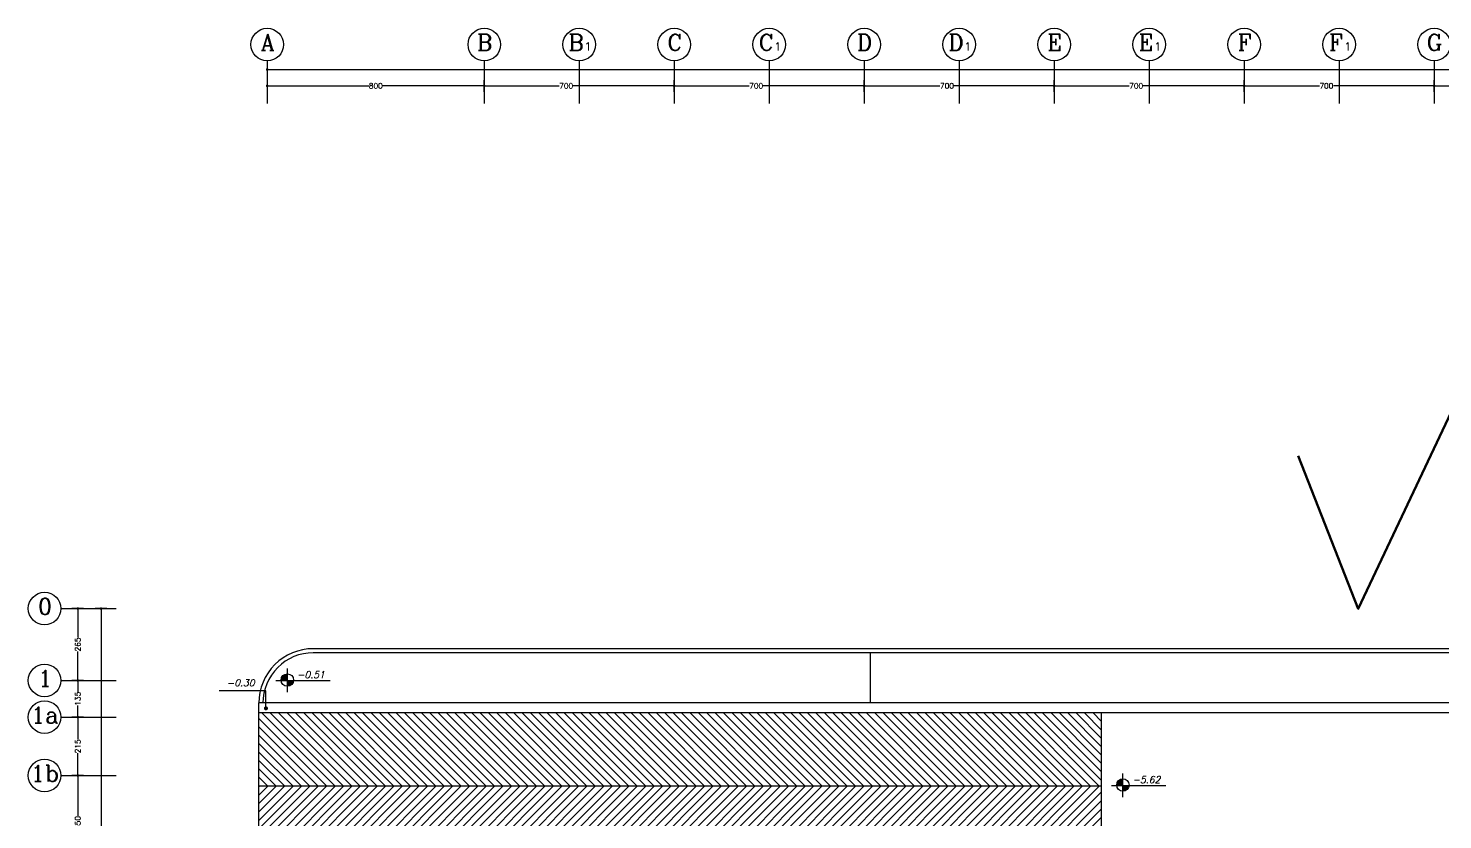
# Model space of a CAD drawing. Header units: inches. Extents: x 567115 to 582893, y 124948 to 133566.
# Drawn here: x 567221 to 572433, y 130651 to 133566 of the extents above; entities that cross this region are included whole.
import ezdxf
from ezdxf import colors
from ezdxf.entities.mleader import LeaderData, LeaderLine
from ezdxf.enums import TextEntityAlignment as Align
from ezdxf.math import Vec2, Vec3

# ---------------------------------------------------------------- set-up
doc = ezdxf.new("R2010")
doc.units = ezdxf.units.IN
doc.header["$MEASUREMENT"] = 0
doc.header["$PDMODE"] = 66
doc.linetypes.add('DASHED2', pattern=[0.375, 0.25, -0.125])
for name, color, linetype in [('1', 15, 'Continuous'), ('2', 1, 'Continuous'), ('axx', 8, 'DASHED2'), ('COD', 1, 'Continuous'), ('DIM', 15, 'Continuous'), ('jadval', 11, 'Continuous')]:
    doc.layers.add(name, color=color, linetype=linetype)
doc.styles.add('ITALICT', font='italict', dxfattribs={"height": 22.5})
doc.styles.add('ROMANS', font='romans.shx')
doc.styles.add('style1', font='romanc.shx', dxfattribs={"oblique": 5, "height": 25})
doc.dimstyles.new('DIM 1-100', dxfattribs={"dimtxt": 20, "dimasz": 1, "dimexe": 1, "dimexo": 0.08, "dimgap": 0.09, "dimtad": 0, "dimdec": 0, "dimzin": 0, "dimdsep": 46, "dimtxsty": 'ROMANS', "dimblk": 'KHAT', "dimcen": 0.09, "dimse1": 1, "dimse2": 1, "dimclrd": 15, "dimclre": 15, "dimclrt": 6, "dimadec": 0, "dimazin": 0, "dimtfac": 1, "dimtdec": 0, "dimtix": 1, "dimtmove": 2, "dimatfit": 3, "dimfxl": 0, "dimtolj": 1, "dimtzin": 0, "dimarcsym": 0})

# ---------------------------------------------------------------- blocks, each defined once
blk = doc.blocks.new('_Dot')
at = {"color": 0, "linetype": 'ByBlock', "lineweight": -2}
blk.add_line((-0.5, 0), (-1, 0), dxfattribs=at)
at = {"color": 0, "linetype": 'ByBlock', "const_width": 0.5}
blk.add_lwpolyline([(-0.25, 0, 1), (0.25, 0, 1)], format="xyb", close=True, dxfattribs=at)
blk = doc.blocks.new('KHAT')
at = {"layer": 'DIM', "ltscale": 0.5}
blk.add_line((0, -21.5), (0, 21.5), dxfattribs=at)
at = {"layer": 'DIM', "ltscale": 0.5, "const_width": 4.75}
blk.add_lwpolyline([(-2.4, 0, 1), (2.4, 0, 1)], format="xyb", close=True, dxfattribs=at)
blk = doc.blocks.new('*D267')
at = {"layer": 'axx', "color": 15, "linetype": 'Continuous', "lineweight": -2, "transparency": 16777216}
for p, q in [((568902.7, 133354.3), (569177.5, 133354.3)), ((569600.7, 133354.3), (569229.2, 133354.3))]:
    blk.add_line(p, q, dxfattribs=at)
at = {"layer": 'Defpoints', "color": 0, "linetype": 'Continuous', "lineweight": 5, "transparency": 16777216}
for p in [(568901.7, 133354.3), (568901.7, 133354.3), (569601.7, 133354.3)]:
    blk.add_point(p, dxfattribs=at)
at = {"layer": 'axx', "color": 15, "linetype": 'Continuous', "lineweight": -2, "transparency": 16777216, "rotation": 180}
blk.add_blockref('KHAT', (568901.7, 133354.3), dxfattribs=at)
at = {"layer": 'axx', "color": 15, "linetype": 'Continuous', "lineweight": -2, "transparency": 16777216}
blk.add_blockref('KHAT', (569601.7, 133354.3), dxfattribs=at)
at = {"layer": 'axx', "color": 6, "linetype": 'Continuous', "transparency": 16777216, "insert": (569203.4, 133354.3), "char_height": 20, "attachment_point": 5, "style": 'ROMANS'}
blk.add_mtext('\\A1;700', dxfattribs=at)
blk = doc.blocks.new('*D268')
at = {"layer": 'axx', "color": 15, "linetype": 'Continuous', "lineweight": -2, "transparency": 16777216}
for p, q in [((569602.7, 133354.3), (569878, 133354.3)), ((570300.7, 133354.3), (569929.6, 133354.3))]:
    blk.add_line(p, q, dxfattribs=at)
at = {"layer": 'Defpoints', "color": 0, "linetype": 'Continuous', "lineweight": 5, "transparency": 16777216}
for p in [(570301.7, 133354.3), (569601.7, 133273.9), (570301.7, 133273.9)]:
    blk.add_point(p, dxfattribs=at)
at = {"layer": 'axx', "color": 15, "linetype": 'Continuous', "lineweight": -2, "transparency": 16777216, "rotation": 180}
blk.add_blockref('KHAT', (569601.7, 133354.3), dxfattribs=at)
at = {"layer": 'axx', "color": 15, "linetype": 'Continuous', "lineweight": -2, "transparency": 16777216}
blk.add_blockref('KHAT', (570301.7, 133354.3), dxfattribs=at)
at = {"layer": 'axx', "color": 6, "linetype": 'Continuous', "transparency": 16777216, "insert": (569903.8, 133354.3), "char_height": 20, "attachment_point": 5, "style": 'ROMANS'}
blk.add_mtext('\\A1;700', dxfattribs=at)
blk = doc.blocks.new('*D269')
at = {"layer": 'axx', "color": 15, "linetype": 'Continuous', "lineweight": -2, "transparency": 16777216}
for p, q in [((570302.7, 133354.3), (570580.8, 133354.3)), ((571000.7, 133354.3), (570632.4, 133354.3))]:
    blk.add_line(p, q, dxfattribs=at)
at = {"layer": 'Defpoints', "color": 0, "linetype": 'Continuous', "lineweight": 5, "transparency": 16777216}
for p in [(571001.7, 133354.3), (570301.7, 133273.9), (571001.7, 133273.9)]:
    blk.add_point(p, dxfattribs=at)
at = {"layer": 'axx', "color": 15, "linetype": 'Continuous', "lineweight": -2, "transparency": 16777216, "rotation": 180}
blk.add_blockref('KHAT', (570301.7, 133354.3), dxfattribs=at)
at = {"layer": 'axx', "color": 15, "linetype": 'Continuous', "lineweight": -2, "transparency": 16777216}
blk.add_blockref('KHAT', (571001.7, 133354.3), dxfattribs=at)
at = {"layer": 'axx', "color": 6, "linetype": 'Continuous', "transparency": 16777216, "insert": (570606.6, 133354.3), "char_height": 20, "attachment_point": 5, "style": 'ROMANS'}
blk.add_mtext('\\A1;700', dxfattribs=at)
blk = doc.blocks.new('*D270')
at = {"layer": 'axx', "color": 15, "linetype": 'Continuous', "lineweight": -2, "transparency": 16777216}
for p, q in [((571002.7, 133354.3), (571278.3, 133354.3)), ((571700.7, 133354.3), (571329.9, 133354.3))]:
    blk.add_line(p, q, dxfattribs=at)
at = {"layer": 'Defpoints', "color": 0, "linetype": 'Continuous', "lineweight": 5, "transparency": 16777216}
for p in [(571701.7, 133354.3), (571001.7, 133273.9), (571701.7, 133273.9)]:
    blk.add_point(p, dxfattribs=at)
at = {"layer": 'axx', "color": 15, "linetype": 'Continuous', "lineweight": -2, "transparency": 16777216, "rotation": 180}
blk.add_blockref('KHAT', (571001.7, 133354.3), dxfattribs=at)
at = {"layer": 'axx', "color": 15, "linetype": 'Continuous', "lineweight": -2, "transparency": 16777216}
blk.add_blockref('KHAT', (571701.7, 133354.3), dxfattribs=at)
at = {"layer": 'axx', "color": 6, "linetype": 'Continuous', "transparency": 16777216, "insert": (571304.1, 133354.3), "char_height": 20, "attachment_point": 5, "style": 'ROMANS'}
blk.add_mtext('\\A1;700', dxfattribs=at)
blk = doc.blocks.new('*D271')
at = {"layer": 'axx', "color": 15, "linetype": 'Continuous', "lineweight": -2, "transparency": 16777216}
for p, q in [((571702.7, 133354.3), (571978.8, 133354.3)), ((572400.7, 133354.3), (572030.4, 133354.3))]:
    blk.add_line(p, q, dxfattribs=at)
at = {"layer": 'Defpoints', "color": 0, "linetype": 'Continuous', "lineweight": 5, "transparency": 16777216}
for p in [(572401.7, 133354.3), (571701.7, 133273.9), (572401.7, 133273.9)]:
    blk.add_point(p, dxfattribs=at)
at = {"layer": 'axx', "color": 15, "linetype": 'Continuous', "lineweight": -2, "transparency": 16777216, "rotation": 180}
blk.add_blockref('KHAT', (571701.7, 133354.3), dxfattribs=at)
at = {"layer": 'axx', "color": 15, "linetype": 'Continuous', "lineweight": -2, "transparency": 16777216}
blk.add_blockref('KHAT', (572401.7, 133354.3), dxfattribs=at)
at = {"layer": 'axx', "color": 6, "linetype": 'Continuous', "transparency": 16777216, "insert": (572004.6, 133354.3), "char_height": 20, "attachment_point": 5, "style": 'ROMANS'}
blk.add_mtext('\\A1;700', dxfattribs=at)
blk = doc.blocks.new('*D281')
at = {"layer": 'axx', "color": 15, "linetype": 'Continuous', "lineweight": -2, "transparency": 16777216}
for p, q in [((572402.7, 133354.3), (572682.9, 133354.3)), ((573100.7, 133354.3), (572734.5, 133354.3))]:
    blk.add_line(p, q, dxfattribs=at)
at = {"layer": 'Defpoints', "color": 0, "linetype": 'Continuous', "lineweight": 5, "transparency": 16777216}
for p in [(573101.7, 133354.3), (572401.7, 133308.4), (573101.7, 133308.4)]:
    blk.add_point(p, dxfattribs=at)
at = {"layer": 'axx', "color": 15, "linetype": 'Continuous', "lineweight": -2, "transparency": 16777216, "rotation": 180}
blk.add_blockref('KHAT', (572401.7, 133354.3), dxfattribs=at)
at = {"layer": 'axx', "color": 15, "linetype": 'Continuous', "lineweight": -2, "transparency": 16777216}
blk.add_blockref('KHAT', (573101.7, 133354.3), dxfattribs=at)
at = {"layer": 'axx', "color": 6, "linetype": 'Continuous', "transparency": 16777216, "insert": (572708.7, 133354.3), "char_height": 20, "attachment_point": 5, "style": 'ROMANS'}
blk.add_mtext('\\A1;700', dxfattribs=at)
blk = doc.blocks.new('*D286')
at = {"layer": 'axx', "color": 15, "linetype": 'Continuous', "lineweight": -2, "transparency": 16777216}
for p, q in [((568102.7, 133414.6), (575135.8, 133414.6)), ((582650.7, 133414.6), (575222.7, 133414.6))]:
    blk.add_line(p, q, dxfattribs=at)
at = {"layer": 'Defpoints', "color": 0, "linetype": 'Continuous', "lineweight": 5, "transparency": 16777216}
for p in [(568101.7, 133414.3), (582651.7, 133414.6), (582651.7, 133354.3)]:
    blk.add_point(p, dxfattribs=at)
at = {"layer": 'axx', "color": 15, "linetype": 'Continuous', "lineweight": -2, "transparency": 16777216, "rotation": 180}
blk.add_blockref('KHAT', (568101.7, 133414.6), dxfattribs=at)
at = {"layer": 'axx', "color": 15, "linetype": 'Continuous', "lineweight": -2, "transparency": 16777216}
blk.add_blockref('KHAT', (582651.7, 133414.6), dxfattribs=at)
at = {"layer": 'axx', "color": 6, "linetype": 'Continuous', "transparency": 16777216, "insert": (575179.2, 133414.6), "char_height": 20, "attachment_point": 5, "style": 'ROMANS'}
blk.add_mtext('\\A1;14550', dxfattribs=at)
blk = doc.blocks.new('*D288')
at = {"layer": 'axx', "color": 15, "linetype": 'Continuous', "lineweight": -2, "transparency": 16777216}
for p, q in [((568102.7, 133354.3), (568475.9, 133354.3)), ((568900.7, 133354.3), (568527.5, 133354.3))]:
    blk.add_line(p, q, dxfattribs=at)
at = {"layer": 'Defpoints', "color": 0, "linetype": 'Continuous', "lineweight": 5, "transparency": 16777216}
for p in [(568101.7, 133363.6), (568101.7, 133354.3), (568901.7, 133354.3)]:
    blk.add_point(p, dxfattribs=at)
at = {"layer": 'axx', "color": 15, "linetype": 'Continuous', "lineweight": -2, "transparency": 16777216, "rotation": 180}
blk.add_blockref('KHAT', (568101.7, 133354.3), dxfattribs=at)
at = {"layer": 'axx', "color": 15, "linetype": 'Continuous', "lineweight": -2, "transparency": 16777216}
blk.add_blockref('KHAT', (568901.7, 133354.3), dxfattribs=at)
at = {"layer": 'axx', "color": 6, "linetype": 'Continuous', "transparency": 16777216, "insert": (568501.7, 133354.3), "char_height": 20, "attachment_point": 5, "style": 'ROMANS'}
blk.add_mtext('\\A1;800', dxfattribs=at)
blk = doc.blocks.new('*D302')
at = {"layer": 'axx', "color": 15, "linetype": 'Continuous', "lineweight": -2, "transparency": 16777216}
for p, q in [((567403.7, 130813.1), (567403.7, 130665)), ((567403.7, 130465.1), (567403.7, 130613.3))]:
    blk.add_line(p, q, dxfattribs=at)
at = {"layer": 'Defpoints', "color": 0, "linetype": 'Continuous', "lineweight": 5, "transparency": 16777216}
for p in [(567342.2, 130814.1), (567403.7, 130814.1), (567403.7, 130464.1)]:
    blk.add_point(p, dxfattribs=at)
at = {"layer": 'axx', "color": 15, "linetype": 'Continuous', "lineweight": -2, "transparency": 16777216}
for p, rotation in [((567403.7, 130814.1), 90), ((567403.7, 130464.1), 270)]:
    blk.add_blockref('KHAT', p, dxfattribs=dict(at, rotation=rotation))
at = {"layer": 'axx', "color": 6, "linetype": 'Continuous', "transparency": 16777216, "insert": (567403.7, 130639.1), "char_height": 20, "attachment_point": 5, "rotation": 90, "style": 'ROMANS'}
blk.add_mtext('\\A1;350', dxfattribs=at)
blk = doc.blocks.new('*D303')
at = {"layer": 'axx', "color": 15, "linetype": 'Continuous', "lineweight": -2, "transparency": 16777216}
for p, q in [((567403.7, 131028.1), (567403.7, 130947.5)), ((567403.7, 130815.1), (567403.7, 130895.8))]:
    blk.add_line(p, q, dxfattribs=at)
at = {"layer": 'Defpoints', "color": 0, "linetype": 'Continuous', "lineweight": 5, "transparency": 16777216}
for p in [(567403.7, 131029.1), (567403.7, 131029.1), (567342.2, 130814.1)]:
    blk.add_point(p, dxfattribs=at)
at = {"layer": 'axx', "color": 15, "linetype": 'Continuous', "lineweight": -2, "transparency": 16777216}
for p, rotation in [((567403.7, 131029.1), 90), ((567403.7, 130814.1), 270)]:
    blk.add_blockref('KHAT', p, dxfattribs=dict(at, rotation=rotation))
at = {"layer": 'axx', "color": 6, "linetype": 'Continuous', "transparency": 16777216, "insert": (567403.7, 130921.6), "char_height": 20, "attachment_point": 5, "rotation": 90, "style": 'ROMANS'}
blk.add_mtext('\\A1;215', dxfattribs=at)
blk = doc.blocks.new('*D304')
at = {"layer": 'axx', "color": 15, "linetype": 'Continuous', "lineweight": -2, "transparency": 16777216}
for p, q in [((567403.7, 131163.1), (567403.7, 131121)), ((567403.7, 131030.1), (567403.7, 131072.3))]:
    blk.add_line(p, q, dxfattribs=at)
at = {"layer": 'Defpoints', "color": 0, "linetype": 'Continuous', "lineweight": 5, "transparency": 16777216}
for p in [(567342.2, 131164.1), (567403.7, 131164.1), (567403.7, 131029.1)]:
    blk.add_point(p, dxfattribs=at)
at = {"layer": 'axx', "color": 15, "linetype": 'Continuous', "lineweight": -2, "transparency": 16777216}
for p, rotation in [((567403.7, 131164.1), 90), ((567403.7, 131029.1), 270)]:
    blk.add_blockref('KHAT', p, dxfattribs=dict(at, rotation=rotation))
at = {"layer": 'axx', "color": 6, "linetype": 'Continuous', "transparency": 16777216, "insert": (567403.7, 131096.6), "char_height": 20, "attachment_point": 5, "rotation": 90, "style": 'ROMANS'}
blk.add_mtext('\\A1;135', dxfattribs=at)
blk = doc.blocks.new('*D305')
at = {"layer": 'axx', "color": 15, "linetype": 'Continuous', "lineweight": -2, "transparency": 16777216}
for p, q in [((567403.7, 131428.1), (567403.7, 131322.5)), ((567403.7, 131165.1), (567403.7, 131270.8))]:
    blk.add_line(p, q, dxfattribs=at)
at = {"layer": 'Defpoints', "color": 0, "linetype": 'Continuous', "lineweight": 5, "transparency": 16777216}
for p in [(567343.7, 131429.1), (567403.7, 131429.1), (567382.3, 131164.1)]:
    blk.add_point(p, dxfattribs=at)
at = {"layer": 'axx', "color": 15, "linetype": 'Continuous', "lineweight": -2, "transparency": 16777216}
for p, rotation in [((567403.7, 131429.1), 90), ((567403.7, 131164.1), 270)]:
    blk.add_blockref('KHAT', p, dxfattribs=dict(at, rotation=rotation))
at = {"layer": 'axx', "color": 6, "linetype": 'Continuous', "transparency": 16777216, "insert": (567403.7, 131296.6), "char_height": 20, "attachment_point": 5, "rotation": 90, "style": 'ROMANS'}
blk.add_mtext('\\A1;265', dxfattribs=at)
blk = doc.blocks.new('*D306')
at = {"layer": 'axx', "color": 15, "linetype": 'Continuous', "lineweight": -2, "transparency": 16777216}
for p, q in [((567489.4, 131428.1), (567489.4, 128749.5)), ((567489.4, 126000.1), (567489.4, 128678.8))]:
    blk.add_line(p, q, dxfattribs=at)
at = {"layer": 'Defpoints', "color": 0, "linetype": 'Continuous', "lineweight": 5, "transparency": 16777216}
for p in [(567489.4, 131429.1), (567558.3, 131429.1), (567558.3, 125999.1)]:
    blk.add_point(p, dxfattribs=at)
at = {"layer": 'axx', "color": 15, "linetype": 'Continuous', "lineweight": -2, "transparency": 16777216}
for p, rotation in [((567489.4, 131429.1), 90), ((567489.4, 125999.1), 270)]:
    blk.add_blockref('KHAT', p, dxfattribs=dict(at, rotation=rotation))
at = {"layer": 'axx', "color": 6, "linetype": 'Continuous', "transparency": 16777216, "insert": (567489.4, 128714.1), "char_height": 20, "attachment_point": 5, "rotation": 90, "style": 'ROMANS'}
blk.add_mtext('\\A1;5430', dxfattribs=at)

msp = doc.modelspace()

# ---------------------------------------------------------------- hatches: boundary and pattern name
at = {"layer": '1'}
h = msp.add_hatch(dxfattribs=at)
h.set_pattern_fill('LINE', color=256, scale=175, angle=315, style=0)
h.set_pattern_definition([(315, (14417.51, -95371.244), (15.4679608, 15.4679608), [])])
h.paths.add_polyline_path([(571175.3, 131044.4), (571175.3, 130774.7), (568071.2, 130774.6), (568071.2, 131044.4)])
h = msp.add_hatch(dxfattribs=at)
h.set_pattern_fill('LINE', color=256, scale=175, angle=225, style=0)
h.set_pattern_definition([(225, (571166.94, 130774.696), (15.46796, -15.46796), [])])
h.paths.add_polyline_path([(571175.2, 130507.7), (571175.3, 130774.7), (568071.3, 130774.6), (568071.1, 130507.6)])
at = {"layer": 'COD', "ltscale": 8}
h = msp.add_hatch(color=256, dxfattribs=at)
h.paths.add_polyline_path([(568153.2, 131165.7, 0.01221), (568153.2, 131164.6), (568176, 131164.6), (568176, 131188.5, 0.414214)])
h.paths.add_polyline_path([(568176, 131164.6), (568176, 131142.9, 0.399981), (568198.8, 131164.6)])
h = msp.add_hatch(color=256, dxfattribs=at)
h.paths.add_polyline_path([(568153.2, 131165.7, 0.01221), (568153.2, 131164.6), (568176, 131164.6), (568176, 131188.5, 0.414214)])
h.paths.add_polyline_path([(568176, 131164.6), (568176, 131142.9, 0.399981), (568198.8, 131164.6)])
h = msp.add_hatch(color=256, dxfattribs=at)
h.paths.add_polyline_path([(568153.2, 131165.7, 0.01221), (568153.2, 131164.6), (568176, 131164.6), (568176, 131188.5, 0.414214)])
h.paths.add_polyline_path([(568176, 131164.6), (568176, 131142.9, 0.399981), (568198.8, 131164.6)])
h = msp.add_hatch(color=256, dxfattribs=at)
h.paths.add_polyline_path([(568153.2, 131165.7, 0.01221), (568153.2, 131164.6), (568176, 131164.6), (568176, 131188.5, 0.414214)])
h.paths.add_polyline_path([(568176, 131164.6), (568176, 131142.9, 0.399981), (568198.8, 131164.6)])
h = msp.add_hatch(color=256, dxfattribs=at)
h.paths.add_polyline_path([(571232, 130779, 0.01221), (571232, 130777.8), (571254.8, 130777.8), (571254.8, 130801.8, 0.414214)])
h.paths.add_polyline_path([(571254.8, 130777.8), (571254.8, 130756.1, 0.399981), (571277.6, 130777.8)])
h = msp.add_hatch(color=256, dxfattribs=at)
h.paths.add_polyline_path([(571232, 130779, 0.01221), (571232, 130777.8), (571254.8, 130777.8), (571254.8, 130801.8, 0.414214)])
h.paths.add_polyline_path([(571254.8, 130777.8), (571254.8, 130756.1, 0.399981), (571277.6, 130777.8)])
h = msp.add_hatch(color=256, dxfattribs=at)
h.paths.add_polyline_path([(571232, 130779, 0.01221), (571232, 130777.8), (571254.8, 130777.8), (571254.8, 130801.8, 0.414214)])
h.paths.add_polyline_path([(571254.8, 130777.8), (571254.8, 130756.1, 0.399981), (571277.6, 130777.8)])
h = msp.add_hatch(color=256, dxfattribs=at)
h.paths.add_polyline_path([(571232, 130779, 0.01221), (571232, 130777.8), (571254.8, 130777.8), (571254.8, 130801.8, 0.414214)])
h.paths.add_polyline_path([(571254.8, 130777.8), (571254.8, 130756.1, 0.399981), (571277.6, 130777.8)])

# ---------------------------------------------------------------- linework, layer by layer
at = {"color": 2, "lineweight": 60, "ltscale": 30}
msp.add_lwpolyline([(571900.7, 131991.6), (572122.2, 131427.6), (572786.6, 132832.1)], dxfattribs=at)
at = {"layer": '1'}
for p, q in [((568071.1, 130494.6), (568071.1, 131044.4)), ((571175.2, 131044.4), (571175.2, 130510.7, 0))]:
    msp.add_line(p, q, dxfattribs=at)
at = {"layer": '1', "color": 15, "linetype": 'Continuous'}
msp.add_line((571175.2, 130774.5, 0), (568071.1, 130774.5), dxfattribs=at)
at = {"layer": '2'}
for p, q in [((570325.1, 131081.2), (570325.1, 131266.2)), ((573212.3, 131081.2), (568071.1, 131081.2)), ((568071.1, 131044.4), (568071.1, 131081.2)), ((573196, 131044.4), (568071.1, 131044.4))]:
    msp.add_line(p, q, dxfattribs=at)
at = {"layer": 'axx', "linetype": 'Continuous', "ltscale": 200}
for p, q in [((568101.7, 133446.2), (568101.7, 133289.7)), ((568901.7, 133446.2), (568901.7, 133289.7)), ((569251.7, 133446.2), (569251.7, 133289.7)), ((569601.7, 133446.2), (569601.7, 133289.7)), ((569951.7, 133446.2), (569951.7, 133289.7)), ((570301.7, 133446.2), (570301.7, 133289.7)), ((570651.7, 133446.2), (570651.7, 133289.7)), ((571001.7, 133446.2), (571001.7, 133289.7)), ((571351.7, 133446.2), (571351.7, 133289.7)), ((571701.7, 133446.2), (571701.7, 133289.7)), ((572051.7, 133446.2), (572051.7, 133289.7)), ((572401.7, 133446.2), (572401.7, 133289.7)), ((567341.4, 131429.1), (567545.1, 131429.1)), ((567341.4, 131164.1), (567545.1, 131164.1)), ((567341.4, 131029.1), (567545.1, 131029.1)), ((567341.4, 130814.1), (567545.1, 130814.1))]:
    msp.add_line(p, q, dxfattribs=at)
at = {"layer": 'axx', "color": 3, "linetype": 'Continuous'}
for centre in [(568101.7, 133506.2), (568901.7, 133506.2), (569251.7, 133506.2), (569601.7, 133506.2), (569951.7, 133506.2), (570301.7, 133506.2), (570651.7, 133506.2), (571001.7, 133506.2), (571351.7, 133506.2), (571701.7, 133506.2), (572051.7, 133506.2), (572401.7, 133506.2), (567281.4, 131429.1), (567281.4, 131164.1), (567281.4, 131029.1), (567281.4, 130814.1)]:
    msp.add_circle(centre, 60, dxfattribs=at)
at = {"layer": 'COD', "ltscale": 8}
for p, q in [((568176, 131121), (568176, 131208.1)), ((568176, 131121), (568176, 131208.1)), ((568176, 131121), (568176, 131208.1)), ((568176, 131121), (568176, 131208.1)), ((568133.9, 131164.6), (568333.8, 131164.6)), ((568133.9, 131164.6), (568333.8, 131164.6)), ((571254.8, 130734.3), (571254.8, 130821.4)), ((571254.8, 130734.3), (571254.8, 130821.4)), ((571254.8, 130734.3), (571254.8, 130821.4)), ((571254.8, 130734.3), (571254.8, 130821.4)), ((571212.7, 130777.8), (571412.5, 130777.8)), ((571212.7, 130777.8), (571412.5, 130777.8))]:
    msp.add_line(p, q, dxfattribs=at)
for centre in [(568176, 131165.7), (568176, 131165.7), (568176, 131165.7), (568176, 131165.7), (571254.8, 130779), (571254.8, 130779), (571254.8, 130779), (571254.8, 130779)]:
    msp.add_circle(centre, 22.8, dxfattribs=at)
at = {"layer": 'jadval'}
for p, q in [((572755.1, 131281.2), (568271.2, 131281.2)), ((572770.1, 131266.2), (568271.2, 131266.2))]:
    msp.add_line(p, q, dxfattribs=at)
for radius in [200, 185]:
    msp.add_arc((568271.2, 131081.2), radius, 90, 180.0175, dxfattribs=at)

# ---------------------------------------------------------------- texts
at = {"layer": 'axx', "color": 6, "linetype": 'Continuous', "style": 'style1'}
for s, height, p in [('A', 60, (568103.5, 133484.1)), ('B', 60, (568903.5, 133484.1)), ('B', 60, (569240.2, 133484.1)), ('C', 60, (569603.5, 133484.1)), ('C', 60, (569940.2, 133484.1)), ('D', 60, (570303.5, 133484.1)), ('D', 60, (570640.2, 133484.1)), ('E', 60, (571003.5, 133484.1)), ('E', 60, (571340.2, 133484.1)), ('F', 60, (571703.5, 133484.1)), ('F', 60, (572040.2, 133484.1)), ('G', 60, (572403.5, 133484.1)), ('1', 30, (569283.8, 133484.1)), ('1', 30, (569983.8, 133484.1)), ('1', 30, (570683.8, 133484.1)), ('1', 30, (571383.8, 133484.1)), ('1', 30, (572083.8, 133484.1)), ('0', 60, (567283.2, 131407)), ('1', 60, (567283.2, 131142)), ('1a', 60, (567283.2, 131007)), ('1b', 60, (567283.2, 130792))]:
    msp.add_text(s, height=height, dxfattribs=at).set_placement(p, align=Align.CENTER)
at = {"layer": 'COD', "color": 2, "ltscale": 8, "style": 'ITALICT'}
for s, p in [('-0.51', (568211.1, 131172.9)), ('-0.51', (568211.1, 131172.9)), ('-0.30', (567952.5, 131142.8)), ('-0.30', (567952.5, 131142.8)), ('-5.62', (571289.9, 130786.1)), ('-5.62', (571289.9, 130786.1))]:
    msp.add_text(s, height=25, dxfattribs=at).set_placement(p)

# ---------------------------------------------------------------- dimensions: what is measured, and where the dimension line sits
at = {"layer": 'axx', "color": 15, "linetype": 'Continuous'}
for base, p1, p2, picture, middle in [((582651.7, 133414.6), (568101.7, 133414.3), (582651.7, 133354.3), '*D286', (575179.2, 133414.6)), ((568901.7, 133354.3), (569601.7, 133354.3), (568901.7, 133354.3), '*D267', (569203.4, 133354.3)), ((570301.7, 133354.3), (569601.7, 133273.9), (570301.7, 133273.9), '*D268', (569903.8, 133354.3)), ((571001.7, 133354.3), (570301.7, 133273.9), (571001.7, 133273.9), '*D269', (570606.6, 133354.3)), ((571701.7, 133354.3), (571001.7, 133273.9), (571701.7, 133273.9), '*D270', (571304.1, 133354.3)), ((572401.7, 133354.3), (571701.7, 133273.9), (572401.7, 133273.9), '*D271', (572004.6, 133354.3)), ((573101.7, 133354.3), (572401.7, 133308.4), (573101.7, 133308.4), '*D281', (572708.7, 133354.3))]:
    dim = msp.add_linear_dim(base=base, p1=p1, p2=p2, dimstyle='DIM 1-100', dxfattribs=at)
    dim.commit()
    dim.dimension.update_dxf_attribs({"geometry": picture, "text_midpoint": middle, "dimtype": 160})
dim = msp.add_linear_dim(base=(568101.7, 133354.3), p1=(568901.7, 133354.3), p2=(568101.7, 133363.6), dimstyle='DIM 1-100', dxfattribs=at)
dim.commit()
dim.dimension.update_dxf_attribs({"geometry": '*D288', "text_midpoint": (568501.7, 133354.3)})
for base, p1, p2, picture, middle in [((567403.7, 131429.1), (567382.3, 131164.1), (567343.7, 131429.1), '*D305', (567403.7, 131296.6)), ((567489.4, 131429.1), (567558.3, 125999.1), (567558.3, 131429.1), '*D306', (567489.4, 128714.1)), ((567403.7, 131164.1), (567403.7, 131029.1), (567342.2, 131164.1), '*D304', (567403.7, 131096.6)), ((567403.7, 131029.1), (567342.2, 130814.1), (567403.7, 131029.1), '*D303', (567403.7, 130921.6)), ((567403.7, 130814.1), (567403.7, 130464.1), (567342.2, 130814.1), '*D302', (567403.7, 130639.1))]:
    dim = msp.add_linear_dim(base=base, p1=p1, p2=p2, angle=90, dimstyle='DIM 1-100', dxfattribs=at)
    dim.commit()
    dim.dimension.update_dxf_attribs({"geometry": picture, "text_midpoint": middle})

# ---------------------------------------------------------------- leaders
at = {"layer": 'COD', "ltscale": 8}
ml = msp.add_multileader_mtext('Standard', dxfattribs=at)
ml.set_content('', color=256)
ml.set_leader_properties()
ml.set_arrow_properties(name='DOT')
ml.build(insert=Vec2(0, 0))
ml.multileader.update_dxf_attribs({"text_right_attachment_type": 6, "dogleg_length": 0.36, "arrow_head_size": 15})
ctx = ml.context
ctx.base_point, ctx.char_height, ctx.arrow_head_size, ctx.landing_gap_size, ctx.plane_origin = Vec3(567925, 131126.4), 0.18, 15, 0.09, Vec3(568097, 131061.5)
ctx.right_attachment, ctx.text_align_type = 6, 2
notes = []
notes.append((ctx, [(0, (1, 1, 0), (568097, 131126.3), (-1, 0), 171.8, [(0, [(568097, 131061.5)], 0, [])])]))
ctx.mtext.insert, ctx.mtext.alignment, ctx.mtext.flow_direction = Vec3(567925.1, 131126.5), 3, 5
ml = msp.add_multileader_mtext('Standard', dxfattribs=at)
ml.set_content('', color=256)
ml.set_leader_properties()
ml.set_arrow_properties(name='DOT')
ml.build(insert=Vec2(0, 0))
ml.multileader.update_dxf_attribs({"text_right_attachment_type": 6, "dogleg_length": 0.36, "arrow_head_size": 15})
ctx = ml.context
ctx.base_point, ctx.char_height, ctx.arrow_head_size, ctx.landing_gap_size, ctx.plane_origin = Vec3(567925, 131126.4), 0.18, 15, 0.09, Vec3(568097, 131061.5)
ctx.right_attachment, ctx.text_align_type = 6, 2
notes.append((ctx, [(0, (1, 1, 0), (568097, 131126.3), (-1, 0), 171.8, [(0, [(568097, 131061.5)], 0, [])])]))
ctx.mtext.insert, ctx.mtext.alignment, ctx.mtext.flow_direction = Vec3(567925.1, 131126.5), 3, 5
for ctx, leaders in notes:
    for number, flags, end, landing, length, lines in leaders:
        leader = LeaderData()
        leader.index, (leader.has_last_leader_line, leader.has_dogleg_vector, leader.attachment_direction) = number, flags
        leader.last_leader_point, leader.dogleg_vector, leader.dogleg_length = Vec3(end), Vec3(landing), length
        for number, points, colour, breaks in lines:
            line = LeaderLine()
            line.index, line.vertices, line.color, line.breaks = number, Vec3.list(points), colors.encode_raw_color(colour), breaks
            leader.lines.append(line)
        ctx.leaders.append(leader)

doc.saveas('drawing.dxf')
